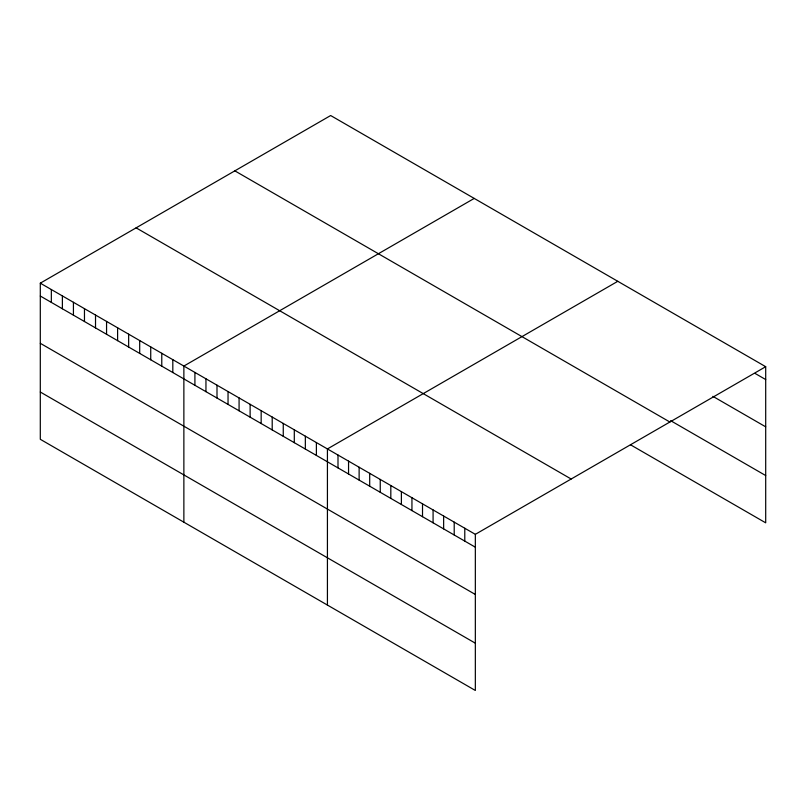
<?xml version="1.0" encoding="UTF-8"?>
<svg xmlns="http://www.w3.org/2000/svg" width="806" height="806" viewBox="0 0 806 806"><rect width="100%" height="100%" fill="white"/><g stroke="black" fill="none" stroke-linecap="round" stroke-linejoin="round"><path stroke-width="1.21" d="M40.3 283.168L475.339 534.338L475.339 690.47L40.3 439.3L40.3 283.168L330.661 115.53L765.7 366.7L765.7 522.832L630.463 444.761M474.22 198.417L183.869 366.055L183.869 522.187M617.789 281.304L327.427 448.932L327.427 605.074M475.339 534.338L765.7 366.7M755.131 373.46L765.7 379.555M712.877 396.34L765.7 426.837M670.612 420.651L765.7 475.55M234.838 170.852L669.887 422.022M136.113 227.846L571.162 479.016M40.3 296.024L475.339 547.193M40.3 343.306L475.339 594.475M40.3 392.018L475.339 643.188M464.78 528.232L464.78 541.098M454.211 522.137L454.211 534.993M443.643 516.031L443.643 528.897M433.084 509.936L433.084 522.802M422.515 503.831L422.515 516.696M411.947 497.735L411.947 510.601M401.388 491.64L401.388 504.496M390.819 485.534L390.819 498.4M380.251 479.439L380.251 492.295M369.692 473.334L369.692 486.199M359.123 467.238L359.123 480.094M348.555 461.133L348.555 473.999M337.996 455.037L337.996 467.903M316.385 442.565L316.385 455.42M305.343 436.187L305.343 449.043M294.301 429.81L294.301 442.675M283.259 423.432L283.259 436.298M272.206 417.055L272.206 429.92M261.164 410.677L261.164 423.543M250.122 404.31L250.122 417.165M239.08 397.932L239.08 410.788M228.038 391.555L228.038 404.421M216.995 385.177L216.995 398.043M205.953 378.8L205.953 391.666M194.911 372.422L194.911 385.288M172.816 359.678L172.816 372.533M161.774 353.3L161.774 366.166M150.732 346.923L150.732 359.788M139.69 340.545L139.69 353.411M128.648 334.168L128.648 347.033M117.605 327.8L117.605 340.656M106.563 321.423L106.563 334.278M95.521 315.045L95.521 327.911M84.469 308.668L84.469 321.534M73.427 302.29L73.427 315.156M62.384 295.913L62.384 308.779M51.342 289.545L51.342 302.401"/></g></svg>
